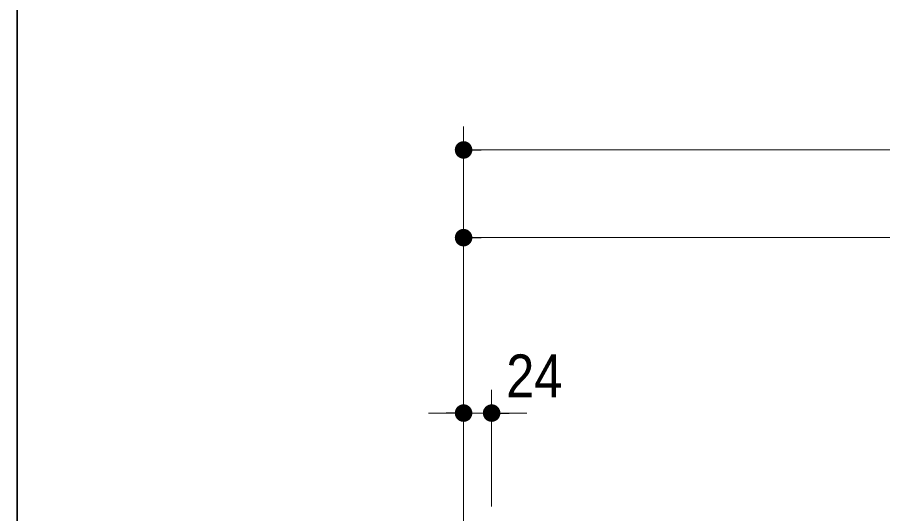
# Model space of a CAD drawing. Units: millimetres, scale not verified. Extents: x -6062 to 6062, y -3045 to 3045.
# Drawn here: x -5788 to -5047, y 191 to 615 of the extents above; entities that cross this region are included whole.
import ezdxf
from ezdxf.enums import TextEntityAlignment as Align

# ---------------------------------------------------------------- set-up
doc = ezdxf.new("R2010")
doc.units = ezdxf.units.MM
doc.header["$LTSCALE"] = 20
doc.header["$PDMODE"] = 32
doc.header["$PDSIZE"] = 10
for name, color, linetype, lineweight in [('0-0_1図面枠', 7, 'Continuous', 20), ('0-1_3一般', 7, 'Continuous', 15), ('0-2_2寸法-1', 7, 'Continuous', 15), ('0-3_0', 7, 'Continuous', 25), ('0-5_2寸法-2', 7, 'Continuous', 15)]:
    doc.layers.add(name, color=color, linetype=linetype, lineweight=lineweight)
doc.layers.add('0-4_Defpoints', color=7, linetype='Continuous')
doc.styles.add('ＭＳ Ｐゴシック', font='')
doc.styles.get('ＭＳ Ｐゴシック').set_extended_font_data('MS PGothic')

# ---------------------------------------------------------------- blocks, each defined once
blk = doc.blocks.new('グループ-2')
at = {"layer": '0-0_1図面枠', "lineweight": 35}
blk.add_lwpolyline([(-80000, 55400), (80000, 55400), (80000, -55400), (-80000, -55400)], close=True, dxfattribs=at)
blk = doc.blocks.new('図面枠')
at = {"layer": '0-0_1図面枠'}
blk.add_blockref('グループ-2', (0, 0), dxfattribs=at)
blk = doc.blocks.new('_Dot')
at = {"layer": '0-3_0'}
blk.add_line((-10, 0), (-20, 0), dxfattribs=at)
for points in [[(0, 0), (-1.87, 9.82), (-0.63, 9.98)], [(0, 0), (-0.63, 9.98), (0.63, 9.98)], [(0, 0), (0.63, 9.98), (1.87, 9.82)], [(0, 0), (-10, 0), (-9.92, 1.25)], [(0, 0), (-9.92, -1.25), (-10, 0)], [(0, 0), (-9.92, 1.25), (-9.69, 2.49)], [(0, 0), (-9.69, -2.49), (-9.92, -1.25)], [(0, 0), (-9.69, 2.49), (-9.3, 3.68)], [(0, 0), (-9.3, -3.68), (-9.69, -2.49)], [(0, 0), (-9.3, 3.68), (-8.76, 4.82)], [(0, 0), (-8.76, -4.82), (-9.3, -3.68)], [(0, 0), (-8.76, 4.82), (-8.09, 5.88)], [(0, 0), (-8.09, -5.88), (-8.76, -4.82)], [(0, 0), (-8.09, 5.88), (-7.29, 6.85)], [(0, 0), (-7.29, -6.85), (-8.09, -5.88)], [(0, 0), (-7.29, 6.85), (-6.37, 7.71)], [(0, 0), (-6.37, -7.71), (-7.29, -6.85)], [(0, 0), (-6.37, 7.71), (-5.36, 8.44)], [(0, 0), (-5.36, -8.44), (-6.37, -7.71)], [(0, 0), (-5.36, 8.44), (-4.26, 9.05)], [(0, 0), (-4.26, -9.05), (-5.36, -8.44)], [(0, 0), (-4.26, 9.05), (-3.09, 9.51)], [(0, 0), (-3.09, -9.51), (-4.26, -9.05)], [(0, 0), (-3.09, 9.51), (-1.87, 9.82)], [(0, 0), (-1.87, -9.82), (-3.09, -9.51)], [(0, 0), (-0.63, -9.98), (-1.87, -9.82)], [(0, 0), (0.63, -9.98), (-0.63, -9.98)], [(0, 0), (1.87, 9.82), (3.09, 9.51)], [(0, 0), (3.09, 9.51), (4.26, 9.05)], [(0, 0), (4.26, 9.05), (5.36, 8.44)], [(0, 0), (5.36, 8.44), (6.37, 7.71)], [(0, 0), (6.37, 7.71), (7.29, 6.85)], [(0, 0), (7.29, 6.85), (8.09, 5.88)], [(0, 0), (8.09, 5.88), (8.76, 4.82)], [(0, 0), (8.76, 4.82), (9.3, 3.68)], [(0, 0), (9.3, 3.68), (9.69, 2.49)], [(0, 0), (9.69, 2.49), (9.92, 1.25)], [(0, 0), (9.92, 1.25), (10, 0)], [(0, 0), (1.87, -9.82), (0.63, -9.98)], [(0, 0), (3.09, -9.51), (1.87, -9.82)], [(0, 0), (4.26, -9.05), (3.09, -9.51)], [(0, 0), (5.36, -8.44), (4.26, -9.05)], [(0, 0), (6.37, -7.71), (5.36, -8.44)], [(0, 0), (7.29, -6.85), (6.37, -7.71)], [(0, 0), (8.09, -5.88), (7.29, -6.85)], [(0, 0), (8.76, -4.82), (8.09, -5.88)], [(0, 0), (9.3, -3.68), (8.76, -4.82)], [(0, 0), (9.69, -2.49), (9.3, -3.68)], [(0, 0), (9.92, -1.25), (9.69, -2.49)], [(0, 0), (10, 0), (9.92, -1.25)]]:
    blk.add_solid(points, dxfattribs=at)
blk = doc.blocks.new('グループ-32')
at = {"layer": '0-1_3一般'}
blk.add_line((-72361.9, 4660), (-72361.9, 3600), dxfattribs=at)
blk.add_lwpolyline([(21598.1, 4660), (21598.1, 3600), (-72361.9, 3600), (-72361.9, 4660)], dxfattribs=at)

msp = doc.modelspace()

# ---------------------------------------------------------------- linework, layer by layer
at = {"layer": '0-2_2寸法-1'}
for p, q in [((-5405.6, 447), (-5405.6, 522)), ((-5390.59, 502), (-722.61, 502)), ((-5405.6, 297), (-5405.6, 447)), ((-3095.6, 427), (-5390.59, 427))]:
    msp.add_line(p, q, dxfattribs=at)
at = {"layer": '0-4_Defpoints'}
for p in [(-5405.6, 427), (-5405.6, 427), (-5405.6, 277), (-5381.59, 277)]:
    msp.add_point(p, dxfattribs=at)
at = {"layer": '0-5_2寸法-2'}
for p, q in [((-5405.6, 200), (-5405.6, 297)), ((-5381.59, 197), (-5381.59, 297)), ((-5420.6, 277), (-5435.61, 277)), ((-5405.6, 277), (-5381.59, 277)), ((-5366.59, 277), (-5351.58, 277))]:
    msp.add_line(p, q, dxfattribs=at)

# ---------------------------------------------------------------- block references
at = {"layer": '0-0_1図面枠', "xscale": 0.05, "yscale": 0.05}
msp.add_blockref('図面枠', (-1787.5, 0), dxfattribs=at)
at = {"layer": '0-1_3一般', "xscale": 0.05, "yscale": 0.05}
msp.add_blockref('グループ-32', (-1787.5, 0), dxfattribs=at)
at = {"layer": '0-2_2寸法-1', "xscale": 0.7503418, "yscale": 0.7503418, "rotation": 180}
for p in [(-5405.6, 502), (-5405.6, 427)]:
    msp.add_blockref('_Dot', p, dxfattribs=at)
at = {"layer": '0-5_2寸法-2', "xscale": 0.7503418, "yscale": 0.7503418}
msp.add_blockref('_Dot', (-5405.6, 277), dxfattribs=at)
at = {"layer": '0-5_2寸法-2', "xscale": 0.7503418, "yscale": 0.7503418, "rotation": 180}
msp.add_blockref('_Dot', (-5381.59, 277), dxfattribs=at)

# ---------------------------------------------------------------- texts
at = {"layer": '0-5_2寸法-2', "style": 'ＭＳ Ｐゴシック', "width": 0.9}
msp.add_text('24', height=36.66, dxfattribs=at).set_placement((-5369.08, 279.48), align=Align.BOTTOM_LEFT)

doc.saveas('drawing.dxf')
